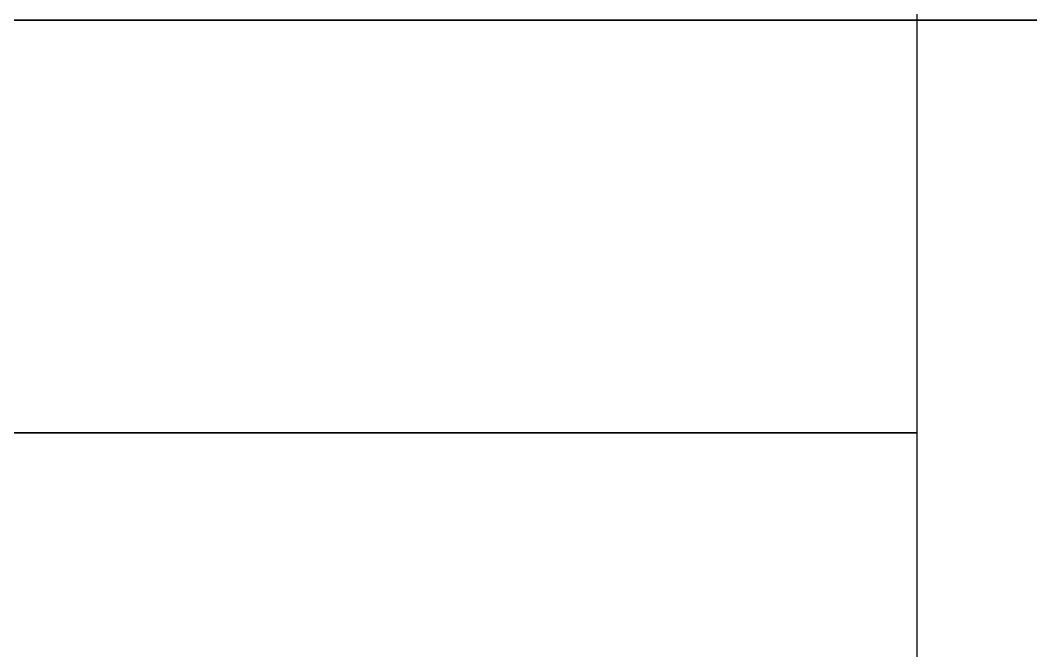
# Model space of a CAD drawing. Header units: millimetres. Extents: x -1736 to -633, y -290 to 351.
# Drawn here: x -881.49 to -875.41, y 278.21 to 282 of the extents above; entities that cross this region are included whole.
import ezdxf

# ---------------------------------------------------------------- set-up
doc = ezdxf.new("R2010")
doc.units = ezdxf.units.MM
doc.header["$MEASUREMENT"] = 0
doc.layers.add('Electrical System', color=7, linetype='Continuous', true_color=0x0516e0)
doc.layers.add('The Wooden Frame', color=7, linetype='Continuous', true_color=0xd8b17e)

msp = doc.modelspace()

# ---------------------------------------------------------------- linework, layer by layer
at = {"layer": 'Electrical System'}
msp.add_open_spline([(-1160, 148.6862, 953.5782), (-1153.5286, 148.6862, 994.3017), (-1157.0823, 157.7142, 1061.1267), (-1141.4708, 133.5653, 1152.3111), (-1170.3663, 156.9361, 1178.6945), (-1183.9331, 148.6669, 1185.6565), (-1206.2634, 151.9862, 1182.8633), (-1228.784, 150.4413, 1184.1546), (-1258.6595, 150.7127, 1183.9536), (-1281.9925, 150.7165, 1183.7943), (-1306.561, 150.4876, 1184.3387), (-1322.3596, 151.2455, 1182.6067), (-1344.2332, 148.6231, 1188.5843), (-1342.9207, 160.6541, 1161.1659), (-1374.9554, 150.6687, 1160.1301), (-1376.1728, 154.4296, 1129.7423), (-1384.6996, 141.3309, 1098.8452), (-1373.3508, 158.6528, 1043.9418), (-1374.2097, 141.8367, 918.4435), (-1373.0482, 153.2989, 768.8809), (-1374.7475, 148.5385, 607.5536), (-1369.282, 158.9289, 469.3648), (-1398.4765, 105.1381, 315.3109), (-1318.0512, 252.9889, 210.4412), (-1399.6913, 67.8437, 59.302), (-1338.6689, 337.9436, 126.2905), (-1387.2073, 222.1319, 72.9107), (-1379.4344, 238.7978, 7.7736), (-1386.816, 225.4, -85.5253), (-1365.0353, 264.9289, -196.4911), (-1277.2235, 265.1097, -257.3738), (-1240.327, 243.6277, -333.3234), (-1181.3516, 287.0089, -408.3103), (-1128.0294, 204.2987, -467.8488), (-1026.8257, 230.1274, -452.5009), (-936.5562, 207.3084, -454.4396), (-879.7669, 242.236, -460.0984), (-859, 259, -463.3977)], degree=3, knots=[0, 0, 0, 0, 123.703388, 215.084944, 232.227454, 244.889315, 261.573283, 296.889315, 313.573283, 350.889315, 367.573283, 385.889315, 402.573283, 418.423013, 449.695367, 468.245089, 499.033055, 551.354407, 630.629221, 877.629221, 999.629221, 1112.629221, 1299.629221, 1421.715431, 1537.710558, 1664.91289, 1726.251332, 1768.256978, 1849.259907, 2015.84653, 2075.058203, 2159.421514, 2267.950219, 2349.746376, 2436.746376, 2541.746376, 2622.42245, 2622.42245, 2622.42245, 2622.42245], dxfattribs=at)
at = {"layer": 'The Wooden Frame'}
for p, q in [((-876.0933, 295.76, -463.3977), (-876.0933, 236.26, -463.3977)), ((-876.0933, 295.76, -476.3977), (-876.0933, 279.52, -476.3977)), ((-876.0933, 295.76, -472.3977), (-876.0933, 236.26, -472.3977)), ((-680.7356, 282, 258.8884), (-1342.2356, 282, 258.8884)), ((-1342.2356, 282, 278.1384), (-680.7356, 282, 278.1384)), ((-1221.9378, 282, 228.1384), (-801.0335, 282, 228.1384)), ((-680.7356, 282, 475.1384), (-974.9856, 282, 475.1384)), ((-974.9856, 282, 285.6409), (-680.7356, 282, 285.6409)), ((-1141.0933, 279.52, -481.3977), (-876.0933, 279.52, -481.3977)), ((-876.0933, 279.52, -476.3977), (-1141.0933, 279.52, -476.3977)), ((-876.0933, 279.52, -481.3977), (-876.0933, 279.52, -476.3977)), ((-876.0933, 279.52, -481.3977), (-876.0933, 236.26, -481.3977)), ((-876.0933, 279.52, -463.3977), (-876.0933, 279.52, -476.3977))]:
    msp.add_line(p, q, dxfattribs=at)

doc.saveas('drawing.dxf')
